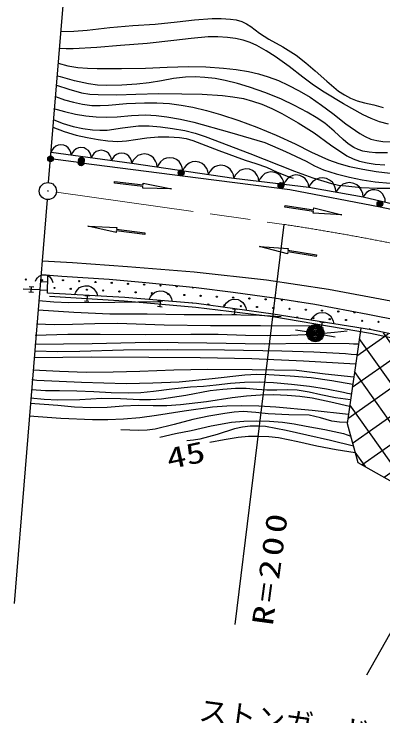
# Model space of a CAD drawing. Units: millimetres, scale not verified. Extents: x 40000 to 680000, y 20000 to 380000.
# Drawn here: x 269262 to 301330, y 255824 to 316908 of the extents above; entities that cross this region are included whole.
import ezdxf
from ezdxf.enums import TextEntityAlignment as Align

# ---------------------------------------------------------------- set-up
doc = ezdxf.new("R2010")
doc.units = ezdxf.units.MM
doc.header["$LTSCALE"] = 1000
doc.linetypes.add('CHAIN', pattern=[18.5, 12, -1.5, 3.5, -1.5])
for name, color, linetype, lineweight in [('M-BGD', 7, 'Continuous', 25), ('M-BGD-HTXT', 7, 'Continuous', 13), ('M-BMK', 2, 'CHAIN', 13), ('M-OTRS', 6, 'Continuous', 25), ('M-STR-STRC', 7, 'Continuous', 25)]:
    doc.layers.add(name, color=color, linetype=linetype, lineweight=lineweight)
doc.styles.add('ＭＳ ゴシック', font='')
doc.styles.get('ＭＳ ゴシック').set_extended_font_data('MS Gothic')

# ---------------------------------------------------------------- blocks, each defined once
blk = doc.blocks.new('BUHIN112')
at = {"color": 7, "linetype": 'Continuous', "lineweight": 25}
for radius in [249, 220, 191, 161, 132, 97.5, 67.5, 38.8, 7.5]:
    blk.add_circle((200, 148), radius, dxfattribs=at)
blk = doc.blocks.new('BUHIN121')
at = {"color": 7, "linetype": 'Continuous', "lineweight": 25}
for radius in [249, 220, 191, 161, 132, 97.5, 67.5, 38.8, 7.5]:
    blk.add_circle((0, 0), radius, dxfattribs=at)
blk = doc.blocks.new('BUHIN1')
at = {"color": 7, "linetype": 'Continuous', "lineweight": 25}
for radius in [746, 660, 574, 484, 398, 292, 202, 116, 22.5]:
    blk.add_circle((0, 0), radius, dxfattribs=at)
blk = doc.blocks.new('BUHIN208')
at = {"color": 7, "linetype": 'Continuous', "lineweight": 25}
blk.add_lwpolyline([(519, -717), (645, -543), (723, -356), (779, -102), (751, 118), (682, 325), (521, 547), (346, 677), (145, 772), (-114, 798), (-313, 779), (-519, 717)], dxfattribs=at)
blk = doc.blocks.new('BUHIN209')
at = {"color": 7, "linetype": 'Continuous', "lineweight": 25}
blk.add_lwpolyline([(649, -915), (811, -697), (911, -461), (986, -139), (953, 140), (869, 403), (668, 687), (447, 853), (194, 977), (-134, 1012), (-387, 991), (-649, 915)], dxfattribs=at)
blk = doc.blocks.new('BUHIN210')
at = {"color": 7, "linetype": 'Continuous', "lineweight": 25}
blk.add_lwpolyline([(655, -878), (808, -662), (900, -429), (966, -113), (927, 158), (839, 414), (636, 686), (417, 843), (167, 958), (-154, 985), (-400, 959), (-655, 878)], dxfattribs=at)
blk = doc.blocks.new('BUHIN211')
at = {"color": 7, "linetype": 'Continuous', "lineweight": 25}
blk.add_lwpolyline([(664, -996), (843, -769), (957, -520), (1047, -179), (1021, 119), (939, 403), (734, 712), (503, 896), (238, 1036), (-111, 1084), (-381, 1069), (-664, 996)], dxfattribs=at)
blk = doc.blocks.new('BUHIN212')
at = {"color": 7, "linetype": 'Continuous', "lineweight": 25}
blk.add_lwpolyline([(498, -849), (656, -671), (761, -472), (851, -197), (844, 50), (790, 286), (636, 550), (455, 712), (244, 839), (-40, 895), (-263, 895), (-498, 849)], dxfattribs=at)
blk = doc.blocks.new('BUHIN91')
at = {"color": 3, "linetype": 'Continuous', "lineweight": 25}
for radius in [746, 22.5]:
    blk.add_circle((0, 0), radius, dxfattribs=at)

msp = doc.modelspace()

# ---------------------------------------------------------------- hatches: boundary and pattern name
at = {"layer": 'M-BGD'}
h = msp.add_hatch(dxfattribs=at)
h.set_pattern_fill('USER', color=256, style=0, pattern_type=2)
h.set_pattern_definition([(35.238, (306352, 275179), (-1153.95, 1633.52), []), (305.238, (306352, 275179), (1633.52, 1153.95), [])])
h.paths.add_polyline_path([(299395, 289565), (298219, 281282), (299154, 277891), (303382, 275475), (306352, 275179), (309525, 274633), (313193, 274360), (317272, 274224), (321332, 272808), (321025, 274787), (320075, 284408), (315970, 285670), (305816, 288277)])

# ---------------------------------------------------------------- linework, layer by layer
for p, q in [((272264, 302250), (273647, 319134)), ((272480, 304892), (279496, 303937)), ((275088, 303951), (272433, 304312)), ((279496, 303937), (288375, 302637)), ((288375, 302637), (294900, 301838)), ((294900, 301838), (299614, 301006)), ((272141, 300755), (269262, 265607)), ((299614, 301006), (314936, 297382)), ((288491, 263787), (292748, 298599)), ((274346, 295257), (271739, 295390)), ((279115, 294896), (274346, 295257)), ((284926, 294435), (279115, 294896)), ((291197, 293734), (284926, 294435)), ((271608, 294248), (273403, 294110)), ((272159, 292606), (272209, 294147)), ((273403, 294110), (277541, 293828)), ((277541, 293828), (280722, 293546)), ((272190, 293569), (271556, 293617)), ((280722, 293546), (285092, 293107)), ((296607, 292932), (291197, 293734)), ((271473, 292909), (270044, 292961)), ((270950, 292678), (270548, 292693)), ((270566, 293192), (270969, 293177)), ((270749, 292685), (270767, 293185)), ((271473, 292909), (272168, 292887)), ((278893, 292240), (272159, 292606)), ((285092, 293107), (288321, 292716)), ((288321, 292716), (291870, 292198)), ((302017, 291925), (296607, 292932)), ((272356, 292361), (278826, 291950)), ((275406, 292418), (275808, 292392)), ((275607, 292405), (275575, 291906)), ((285131, 291715), (278893, 292240)), ((291870, 292198), (295396, 291650)), ((275776, 291893), (275375, 291919)), ((278826, 291950), (285077, 291401)), ((282130, 291409), (281729, 291444)), ((281773, 291942), (282174, 291907)), ((281973, 291925), (281930, 291427)), ((285077, 291401), (291766, 290579)), ((291800, 290779), (285131, 291715)), ((295396, 291650), (300011, 290803)), ((288590, 290718), (288191, 290767)), ((288252, 291263), (288651, 291214)), ((288452, 291238), (288391, 290742)), ((300325, 289417), (291800, 290779)), ((300011, 290803), (303365, 290129)), ((291766, 290579), (300246, 289126)), ((296162, 289572), (295765, 289640)), ((295850, 290133), (296246, 290065)), ((296048, 290099), (295963, 289606)), ((299395, 289565), (298219, 281282)), ((294715, 289249), (293726, 289397)), ((296194, 289002), (297177, 288821)), ((300246, 289126), (305747, 287975)), ((305817, 288277), (300325, 289417)), ((299920, 259418), (314527, 285308)), ((298219, 281282), (299154, 277891)), ((299154, 277891), (303382, 275475))]:
    msp.add_line(p, q, dxfattribs=at)
for points in [[(273291, 315399), (274447, 315424), (275612, 315510), (277598, 315737), (279600, 315906), (281524, 316038), (283449, 316229), (284956, 316397), (286479, 316505), (287274, 316520), (288079, 316475), (288574, 316393), (289057, 316251), (289466, 316062), (289849, 315818), (290606, 315253), (291407, 314732), (292617, 314051), (293796, 313317), (294637, 312667), (295452, 311959), (296444, 311058), (297480, 310199), (297977, 309869), (298503, 309592), (299096, 309356), (299723, 309172), (300548, 308998), (301344, 308770)], [(301805, 307334), (301036, 307537), (300319, 307807), (299624, 308133), (297914, 309089), (296231, 310099), (295283, 310725), (294360, 311407), (293181, 312333), (291969, 313208), (291192, 313707), (290376, 314160), (289792, 314421), (289177, 314629), (288505, 314784), (287821, 314879), (286982, 314926), (286144, 314913), (284652, 314787), (283152, 314599), (280833, 314355), (278508, 314171), (276458, 313988), (274404, 313866), (273797, 313876), (273189, 313914)], [(273090, 312620), (273943, 312409), (274808, 312258), (275642, 312187), (276491, 312176), (278599, 312154), (280702, 312193), (282564, 312295), (284429, 312337), (285942, 312301), (287470, 312205), (288566, 312086), (289651, 311909), (290508, 311712), (291359, 311454), (292239, 311123), (293105, 310731), (294060, 310226), (294994, 309663), (295992, 308982), (296962, 308247), (298109, 307357), (299307, 306505), (299786, 306237), (300286, 306027), (300790, 305893), (301311, 305817), (302673, 305770)], [(301712, 304841), (300697, 304841), (300130, 304881), (299571, 304981), (299172, 305110), (298788, 305299), (298316, 305618), (297861, 305999), (297081, 306726), (296270, 307400), (295529, 307911), (294751, 308374), (293651, 308956), (292522, 309485), (291147, 310037), (289738, 310538), (288688, 310865), (287623, 311135), (286736, 311294), (285838, 311394), (285006, 311429), (284166, 311404), (283124, 311284), (282081, 311102), (281017, 310919), (279945, 310796), (278627, 310711), (277299, 310687), (276514, 310731), (275735, 310835), (274517, 311102), (273303, 311429), (273159, 311470), (273016, 311510)], [(272941, 310720), (274016, 310356), (275119, 310047), (275840, 309947), (276581, 309906), (278210, 309888), (279847, 309930), (281841, 309980), (283846, 309970), (285612, 309926), (287389, 309820), (288292, 309713), (289195, 309546), (290004, 309329), (290805, 309052), (291676, 308677), (292530, 308243), (293952, 307430), (295352, 306561), (296764, 305529), (298202, 304555), (298732, 304306), (299288, 304113), (299952, 303951), (300642, 303847), (301495, 303786)], [(272878, 309731), (273646, 309452), (274442, 309229), (275223, 309064), (276014, 308959), (276739, 308938), (277465, 308977), (279026, 309110), (280599, 309183), (281681, 309177), (282770, 309111), (283783, 308990), (284795, 308809), (286001, 308522), (287203, 308174), (288788, 307645), (290359, 307056), (292035, 306357), (293687, 305602), (295126, 304885), (296588, 304223), (297493, 303910), (298427, 303651), (299570, 303399), (300734, 303205), (301945, 303066)], [(272691, 308694), (273640, 308415), (274611, 308193), (275497, 308048), (276391, 307964), (277308, 307937), (278225, 307971), (279460, 308087), (280695, 308143), (281614, 308086), (282538, 307968), (283721, 307765), (284891, 307504), (287980, 306641), (291053, 305721), (292859, 304940), (294645, 304103), (295391, 303698), (296169, 303344), (297275, 303005), (298410, 302719), (299532, 302478), (300662, 302296), (301963, 302180)], [(272710, 307690), (273541, 307375), (274408, 307112), (275227, 306949), (276068, 306844), (276710, 306788), (277353, 306793), (278703, 307013), (280073, 307175), (281021, 307166), (281979, 307096), (283039, 306959), (284098, 306761), (284995, 306532), (285885, 306242), (289765, 304771), (293629, 303241), (295226, 302666), (296845, 302148), (297459, 302019), (298094, 301949), (299449, 301820), (300813, 301752), (302190, 301747)], [(272621, 307067), (273628, 306696), (274667, 306378), (275609, 306161), (276575, 306000), (277419, 305885), (278273, 305830), (279035, 305885), (279805, 306000), (280798, 306139), (281800, 306217), (282720, 306225), (283636, 306173), (284224, 306073), (284811, 305912), (287069, 305021), (289343, 304189), (290280, 303910), (291196, 303575), (292141, 303141), (293104, 302765), (293321, 302696), (293539, 302628)], [(275088, 303951), (285269, 302662), (293228, 301639), (301098, 300128), (306700, 298927), (315383, 296838), (325298, 294259), (331256, 292347), (337183, 290391), (343096, 288257), (351277, 285411)], [(271125, 293649), (271198, 293817), (271299, 293956), (271454, 294110), (271625, 294187), (271805, 294226), (272036, 294209), (272208, 294143), (272366, 294041), (272499, 293865), (272578, 293712), (272621, 293536)], [(274528, 292477), (274620, 292703), (274750, 292891), (274952, 293100), (275178, 293208), (275417, 293265), (275726, 293249), (275957, 293166), (276170, 293034), (276353, 292804), (276462, 292603), (276525, 292369)], [(281015, 292062), (281114, 292284), (281250, 292468), (281458, 292672), (281687, 292773), (281927, 292823), (282236, 292797), (282465, 292707), (282674, 292569), (282850, 292334), (282953, 292129), (283008, 291894)], [(271407, 291982), (272710, 291859), (274027, 291795), (278028, 291826), (282025, 291900)], [(287475, 291386), (287586, 291603), (287732, 291779), (287951, 291971), (288185, 292059), (288428, 292096), (288735, 292053), (288958, 291951), (289159, 291801), (289322, 291556), (289413, 291346), (289456, 291108)], [(271352, 291173), (274471, 290963), (277592, 290814), (280822, 290821), (284050, 290768), (287325, 290765), (290598, 290702), (291535, 290653), (292471, 290598)], [(295075, 290256), (295190, 290470), (295340, 290644), (295562, 290831), (295798, 290915), (296041, 290947), (296347, 290898), (296568, 290792), (296767, 290639), (296924, 290391), (297012, 290179), (297050, 289940)], [(271220, 289934), (272772, 289899), (274330, 289925), (276297, 289988), (278266, 289992), (282300, 289864), (286343, 289797), (290676, 289789), (295012, 289773)], [(271105, 288966), (273927, 289040), (276757, 289054), (280693, 289015), (284636, 289037), (287002, 289036), (289370, 288975), (291326, 288932), (293280, 288950), (295193, 289055), (297114, 289220), (297661, 289273), (298219, 289328)], [(271062, 288167), (276046, 288248), (281043, 288345), (286029, 288281), (291019, 288220), (294703, 288253), (298400, 288226), (298770, 288221), (299139, 288217)], [(271096, 287598), (273033, 287552), (274979, 287567), (278772, 287672), (282569, 287717), (287554, 287681), (292547, 287604), (295312, 287509), (298085, 287353), (298573, 287323), (299072, 287292)], [(271003, 287031), (275985, 287072), (280977, 287058), (285452, 287030), (289934, 286942), (294438, 286722), (298957, 286478)], [(270900, 285934), (273216, 285815), (275542, 285756), (277869, 285764), (280195, 285832), (283140, 285941), (286093, 285991), (289954, 285988), (293817, 285925), (296304, 285603), (298792, 285322)], [(298702, 284682), (296899, 284989), (295088, 285237), (293256, 285406), (291417, 285515), (290377, 285531), (289330, 285486), (286472, 285155), (283612, 284884), (281321, 284775), (279019, 284727), (275129, 284845), (271234, 285023), (271026, 285043), (270818, 285064)], [(270770, 284247), (271993, 284160), (273219, 284134), (274716, 284122), (276211, 284051), (277707, 283962), (279217, 283933), (280295, 283977), (281379, 284082), (282981, 284306), (284596, 284470), (285722, 284519), (286842, 284628), (288069, 284787), (289300, 284885), (290558, 284889), (291827, 284832), (293383, 284711), (294932, 284530), (296421, 284291), (297909, 283992), (298241, 283920), (298583, 283846)], [(298509, 283326), (297216, 283512), (295929, 283758), (294913, 283995), (293882, 284174), (293009, 284212), (292119, 284190), (291239, 284187), (290355, 284244), (289441, 284309), (288522, 284313), (287415, 284244), (286316, 284115), (284198, 283726), (282068, 283395), (281120, 283335), (280161, 283335), (278526, 283421), (276881, 283447), (274973, 283345), (273067, 283302), (271880, 283370), (270694, 283481)], [(298427, 282748), (296811, 283137), (295185, 283466), (294098, 283623), (292992, 283721), (291841, 283762), (290688, 283742), (289458, 283657), (288233, 283512), (285985, 283170), (283737, 282888), (282543, 282827), (281345, 282826), (280056, 282831), (278758, 282775), (277353, 282672), (275939, 282629), (274515, 282701), (273080, 282833), (271875, 282942), (270658, 283022)], [(270576, 281944), (273326, 281751), (276078, 281619), (277415, 281617), (278763, 281675), (280197, 281801), (281636, 281987), (284064, 282383), (286508, 282720), (287773, 282815), (289051, 282850), (290539, 282821), (292025, 282731), (295179, 282429), (298332, 282077)], [(298230, 281361), (297551, 281391), (296873, 281481), (295895, 281771), (294910, 281999), (293142, 282025), (291366, 282113), (290275, 282241), (289175, 282310), (288383, 282252), (287582, 282132), (286188, 281907), (284800, 281621), (283181, 281180), (281535, 280793), (280822, 280702), (280105, 280671), (279325, 280684), (278532, 280723)], [(281930, 280088), (283290, 280413), (284663, 280678), (286410, 281058), (288166, 281377), (289251, 281466), (290352, 281496), (291473, 281470), (292591, 281385), (293623, 281250), (294651, 281055), (296288, 280758), (297915, 280402), (298216, 280291), (298525, 280172)], [(298768, 279291), (296759, 279806), (294727, 280264), (292931, 280669), (291125, 281013), (290469, 281053), (289798, 281033), (289110, 280951), (288421, 280807), (286914, 280329), (285401, 279914), (284847, 279833), (284279, 279771)], [(298928, 278712), (297252, 278984), (295589, 279316), (293936, 279694), (292259, 280014), (291409, 280117), (290553, 280158), (289656, 280132), (288753, 280044), (287513, 279850), (286280, 279612)]]:
    msp.add_lwpolyline(points, dxfattribs=at)
for centre, radius in [((292458, 301989), 249), ((292458, 301989), 220), ((292458, 301989), 191), ((292458, 301989), 161), ((292458, 301989), 132), ((292458, 301989), 97.5), ((292458, 301989), 67.5), ((292458, 301989), 38.8), ((292458, 301989), 7.5), ((301063, 300388), 249), ((301063, 300388), 220), ((301063, 300388), 191), ((301063, 300388), 161), ((301063, 300388), 132), ((301063, 300388), 97.5), ((301063, 300388), 67.5), ((301063, 300388), 38.8), ((301063, 300388), 7.5), ((270286, 293802), 49.8), ((271699, 293746), 49.8), ((273516, 293741), 49.8), ((274928, 293665), 49.8), ((276341, 293588), 49.8), ((277753, 293511), 49.8), ((279165, 293435), 49.8), ((280577, 293358), 49.8), ((281989, 293281), 49.8), ((283401, 293204), 49.8), ((272772, 293074), 49.8), ((274184, 292997), 49.8), ((275596, 292920), 49.8), ((277008, 292844), 49.8), ((278420, 292767), 49.8), ((279832, 292690), 49.8), ((281245, 292613), 49.8), ((282657, 292537), 49.8), ((284069, 292460), 49.8), ((285481, 292383), 49.8), ((286893, 292307), 49.8), ((288305, 292230), 49.8), ((289717, 292153), 49.8), ((291130, 292077), 49.8), ((292542, 292000), 49.8), ((286149, 291639), 49.8), ((287561, 291562), 49.8), ((288973, 291486), 49.8), ((290385, 291409), 49.8), ((291797, 291332), 49.8), ((293209, 291255), 49.8), ((294622, 291179), 49.8), ((296034, 291102), 49.8), ((297446, 291025), 49.8), ((298858, 290949), 49.8), ((293877, 290511), 49.8), ((295289, 290434), 49.8), ((296701, 290358), 49.8), ((298114, 290281), 49.8), ((299526, 290204), 49.8), ((300938, 290128), 49.8)]:
    msp.add_circle(centre, radius, dxfattribs=at)
for centre, start, end in [((284813, 293128), 165.5549, 2.97605), ((284737, 291716), 36.08141, 134.29133), ((293954, 291923), 248.26157, 274.05778), ((300193, 289460), 325.08173, 196.75745)]:
    msp.add_arc(centre, 49.8, start, end, dxfattribs=at)
at = {"layer": 'M-BMK'}
msp.add_line((272945, 301397), (292748, 298599), dxfattribs=at)
msp.add_arc((262872, 100843), 200000, 72.99547, 81.40917, dxfattribs=at)
at = {"layer": 'M-STR-STRC'}
for p, q in [((277980, 302191), (277998, 302340)), ((280464, 301903), (277980, 302191)), ((277998, 302340), (280481, 302052)), ((280446, 301754), (280464, 301903)), ((282956, 301690), (280446, 301754)), ((280481, 302052), (280498, 302201)), ((280498, 302201), (282956, 301690)), ((292812, 300103), (292835, 300251)), ((295285, 299733), (292812, 300103)), ((292835, 300251), (295307, 299882)), ((295307, 299882), (295329, 300030)), ((295329, 300030), (297769, 299438)), ((295263, 299585), (295285, 299733)), ((297769, 299438), (295263, 299585)), ((278125, 297891), (275676, 298445)), ((275676, 298445), (278184, 298337)), ((278184, 298337), (278164, 298189)), ((278164, 298189), (280642, 297857)), ((278144, 298040), (278125, 297891)), ((280622, 297709), (278144, 298040)), ((280642, 297857), (280622, 297709)), ((293028, 296053), (290595, 296669)), ((290595, 296669), (293099, 296498)), ((293099, 296498), (293076, 296349)), ((293076, 296349), (295544, 295955)), ((293052, 296201), (293028, 296053)), ((295521, 295807), (293052, 296201)), ((295544, 295955), (295521, 295807))]:
    msp.add_line(p, q, dxfattribs=at)

# ---------------------------------------------------------------- block references
at = {"layer": 'M-BGD', "rotation": 46.31377}
for name, p in [('BUHIN208', (273357, 304772)), ('BUHIN208', (275111, 304534)), ('BUHIN208', (276865, 304295)), ('BUHIN208', (278619, 304056)), ('BUHIN209', (280606, 303774)), ('BUHIN209', (282826, 303449)), ('BUHIN121', (272433, 304312)), ('BUHIN121', (275088, 303951)), ('BUHIN112', (275088, 303951)), ('BUHIN209', (285046, 303124)), ('BUHIN209', (287265, 302799)), ('BUHIN210', (289463, 302504)), ('BUHIN210', (291637, 302237)), ('BUHIN112', (283758, 302853)), ('BUHIN210', (293812, 301971)), ('BUHIN211', (296078, 301630)), ('BUHIN211', (298435, 301214)), ('BUHIN212', (300571, 300779)), ('BUHIN1', (295456, 289137))]:
    msp.add_blockref(name, p, dxfattribs=at)
at = {"layer": 'M-OTRS', "rotation": 46.31377}
msp.add_blockref('BUHIN91', (272202, 301502), dxfattribs=at)

# ---------------------------------------------------------------- texts
at = {"layer": 'M-BGD-HTXT', "style": 'ＭＳ ゴシック', "width": 1.35}
msp.add_text('45', height=1833, rotation=12.5, dxfattribs=at).set_placement((282859, 276735), align=Align.BOTTOM_LEFT)
at = {"layer": 'M-BGD-HTXT', "style": 'ＭＳ ゴシック'}
msp.add_text('ストンガ－ド', height=1833, rotation=352.4, dxfattribs=at).set_placement((285170, 254914), align=Align.BOTTOM_LEFT)
at = {"layer": 'M-BGD-HTXT', "insert": (291778, 263617), "char_height": 1833, "attachment_point": 7, "rotation": 82.3, "style": 'ＭＳ ゴシック'}
msp.add_mtext('\\T1.2;\\W1.35;R=200', dxfattribs=at)

doc.saveas('drawing.dxf')
